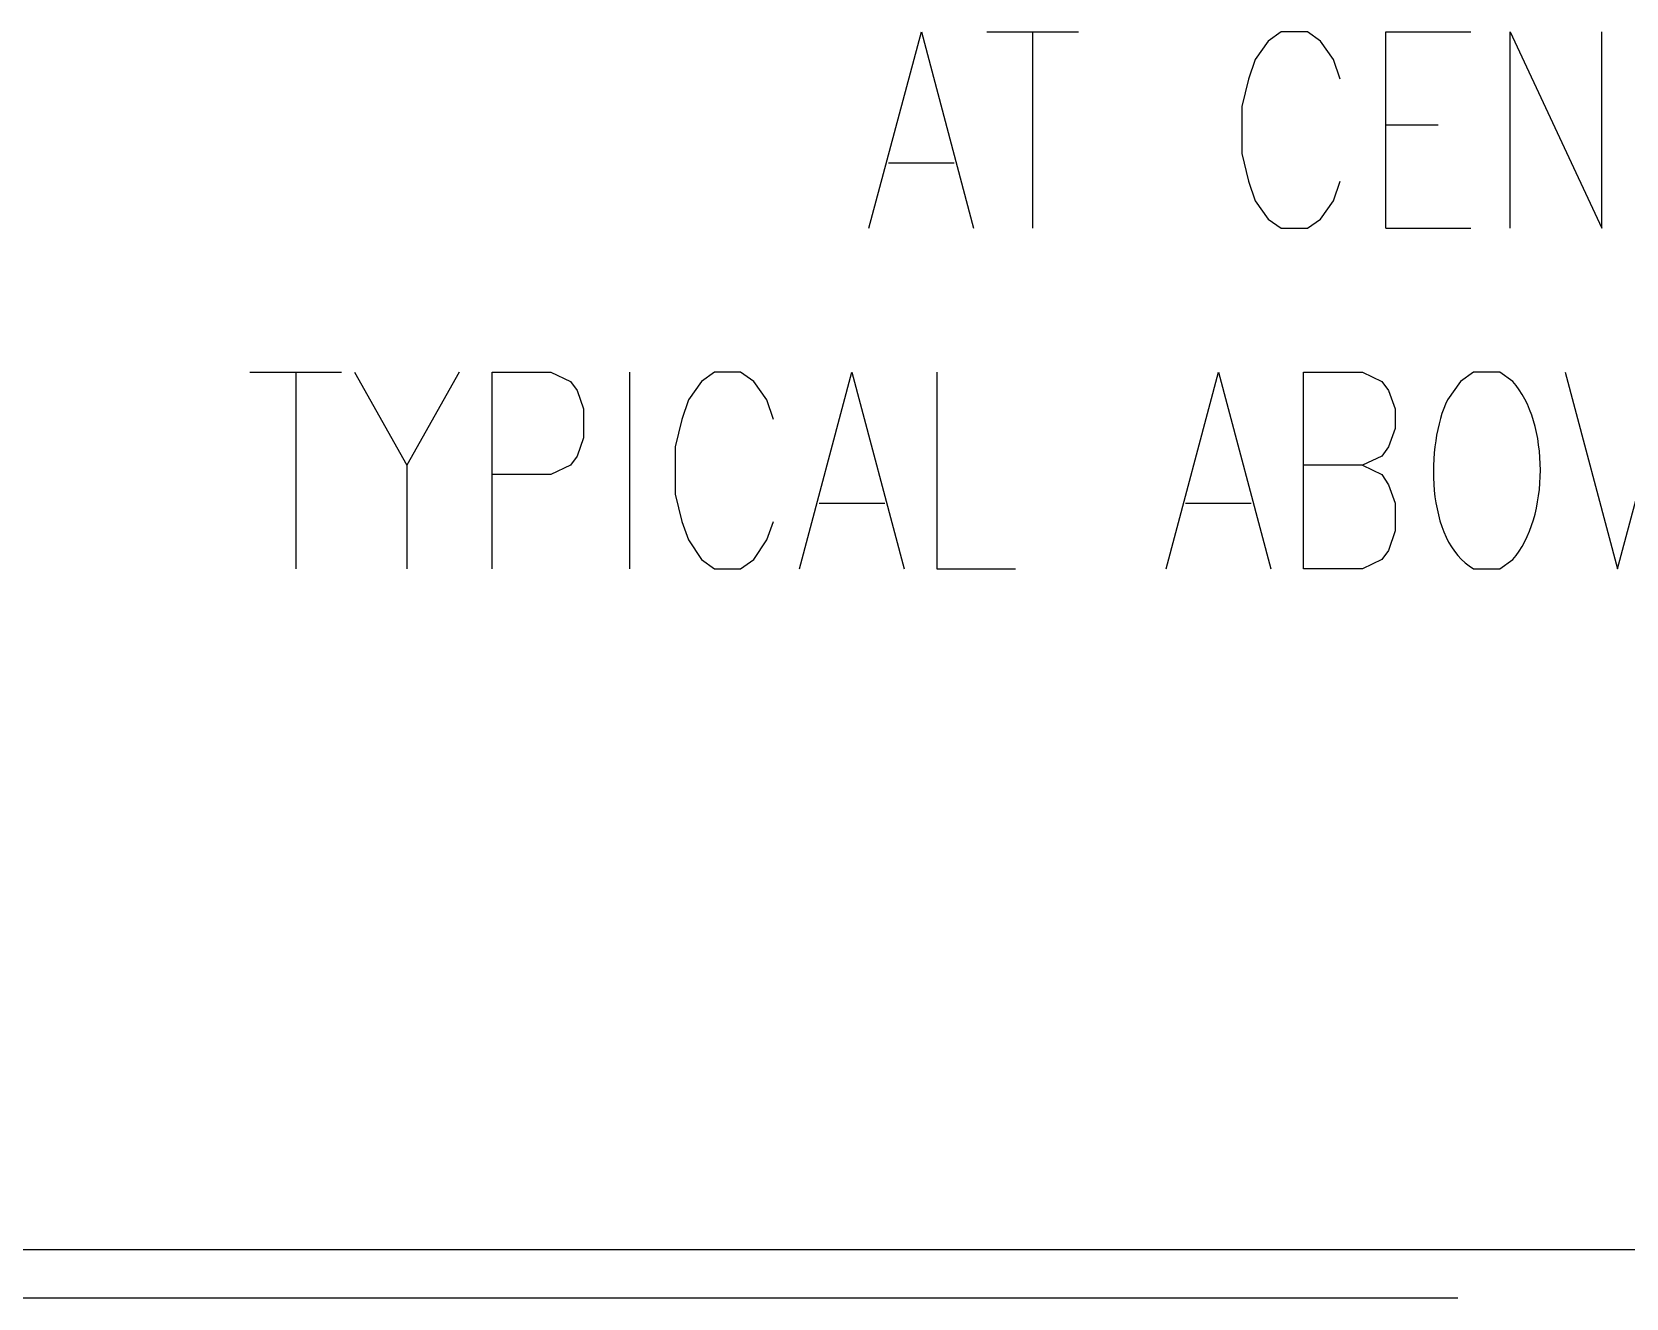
# Model space of a CAD drawing. Header units: millimetres. Extents: x 14 to 201, y 16 to 268.
# Drawn here: x 126.59 to 152.37, y 51.46 to 71.92 of the extents above; entities that cross this region are included whole.
import ezdxf

# ---------------------------------------------------------------- set-up
doc = ezdxf.new("R2010")
doc.units = ezdxf.units.MM
doc.layers.get('0').update_dxf_attribs({"linetype": 'CONTINUOUS'})

msp = doc.modelspace()

# ---------------------------------------------------------------- linework, layer by layer
at = {"color": 0}
for p, q in [((140.123, 68.749), (140.971, 71.924)), ((140.971, 71.924), (141.817, 68.749)), ((142.029, 71.924), (143.51, 71.924)), ((142.769, 71.924), (142.769, 68.749)), ((146.579, 71.7765), (146.367, 71.4802)), ((146.792, 71.924), (146.579, 71.7765)), ((147.215, 71.924), (146.792, 71.924)), ((147.425, 71.7765), (147.215, 71.924)), ((147.638, 71.4802), (147.425, 71.7765)), ((148.483, 68.749), (148.483, 71.924)), ((148.483, 71.924), (149.86, 71.924)), ((150.496, 68.749), (150.496, 71.924)), ((150.496, 71.924), (151.977, 68.749)), ((151.977, 68.749), (151.977, 71.924)), ((146.367, 71.4802), (146.262, 71.162)), ((147.744, 71.162), (147.638, 71.4802)), ((146.262, 71.162), (146.156, 70.7182)), ((146.156, 70.7182), (146.156, 69.9562)), ((148.483, 70.4219), (149.331, 70.4219)), ((146.156, 69.9562), (146.262, 69.511)), ((140.442, 69.8073), (141.5, 69.8073)), ((146.262, 69.511), (146.367, 69.1942)), ((147.638, 69.1942), (147.744, 69.511)), ((146.367, 69.1942), (146.579, 68.8979)), ((147.425, 68.8979), (147.638, 69.1942)), ((146.579, 68.8979), (146.792, 68.749)), ((147.215, 68.749), (147.425, 68.8979)), ((146.792, 68.749), (147.215, 68.749)), ((148.483, 68.749), (149.86, 68.749)), ((130.112, 66.4214), (131.593, 66.4214)), ((130.853, 66.4214), (130.853, 63.2464)), ((131.805, 66.4214), (132.651, 64.9182)), ((133.499, 66.4214), (132.651, 64.9182)), ((134.028, 63.2464), (134.028, 66.4214)), ((134.028, 66.4214), (134.98, 66.4214)), ((134.98, 66.4214), (135.297, 66.2725)), ((135.297, 66.2725), (135.403, 66.125)), ((136.249, 66.4214), (136.249, 63.2464)), ((137.414, 66.2725), (137.203, 65.9765)), ((137.626, 66.4214), (137.414, 66.2725)), ((138.049, 66.4214), (137.626, 66.4214)), ((138.261, 66.2725), (138.049, 66.4214)), ((138.472, 65.9765), (138.261, 66.2725)), ((139.001, 63.2464), (139.849, 66.4214)), ((139.849, 66.4214), (140.695, 63.2464)), ((141.224, 66.4214), (141.224, 63.2464)), ((144.928, 63.2464), (145.774, 66.4214)), ((145.774, 66.4214), (146.622, 63.2464)), ((147.151, 63.2464), (147.151, 66.4214)), ((147.151, 66.4214), (148.103, 66.4214)), ((148.103, 66.4214), (148.42, 66.2725)), ((148.42, 66.2725), (148.526, 66.125)), ((149.691, 66.2725), (149.479, 65.9765)), ((149.903, 66.4214), (149.691, 66.2725)), ((150.326, 66.4214), (149.903, 66.4214)), ((150.537, 66.2725), (150.326, 66.4214)), ((151.384, 66.4214), (152.231, 63.2464)), ((152.231, 63.2464), (153.078, 66.4214)), ((135.403, 66.125), (135.509, 65.829)), ((148.526, 66.125), (148.632, 65.829)), ((135.509, 65.829), (135.509, 65.363)), ((137.203, 65.9765), (137.097, 65.6594)), ((138.578, 65.6594), (138.472, 65.9765)), ((148.632, 65.829), (148.632, 65.5105)), ((137.097, 65.6594), (136.991, 65.2141)), ((148.632, 65.5105), (148.526, 65.2141)), ((135.509, 65.363), (135.403, 65.0667)), ((135.403, 65.0667), (135.297, 64.9182)), ((136.991, 65.2141), (136.991, 64.4521)), ((148.42, 65.0667), (148.103, 64.9182)), ((148.526, 65.2141), (148.42, 65.0667)), ((132.651, 64.9182), (132.651, 63.2464)), ((134.98, 64.7707), (134.028, 64.7707)), ((135.297, 64.9182), (134.98, 64.7707)), ((148.103, 64.9182), (147.151, 64.9182)), ((148.103, 64.9182), (148.42, 64.7707)), ((148.42, 64.7707), (148.526, 64.601)), ((148.526, 64.601), (148.632, 64.3047)), ((136.991, 64.4521), (137.097, 64.0084)), ((139.32, 64.3047), (140.378, 64.3047)), ((145.245, 64.3047), (146.304, 64.3047)), ((148.632, 64.3047), (148.632, 63.8598)), ((137.097, 64.0084), (137.203, 63.7124)), ((138.472, 63.7124), (138.578, 64.0084)), ((137.203, 63.7124), (137.414, 63.3938)), ((138.261, 63.3938), (138.472, 63.7124)), ((148.632, 63.8598), (148.526, 63.5427)), ((148.526, 63.5427), (148.42, 63.3938)), ((137.414, 63.3938), (137.626, 63.2464)), ((137.626, 63.2464), (138.049, 63.2464)), ((138.049, 63.2464), (138.261, 63.3938)), ((141.224, 63.2464), (142.495, 63.2464)), ((148.103, 63.2464), (147.151, 63.2464)), ((148.42, 63.3938), (148.103, 63.2464)), ((149.903, 63.2464), (150.326, 63.2464)), ((150.326, 63.2464), (150.537, 63.3938)), ((198.121, 52.2386), (17.0174, 52.2386)), ((149.648, 51.4558), (16.214, 51.4558))]:
    msp.add_line(p, q, dxfattribs=at)
for points in [[(150.537, 63.3938), (151.127, 64.0676), (151.132, 65.6124), (150.537, 66.2725)], [(149.479, 65.9765), (149.133, 65.2681), (149.117, 63.6845), (149.903, 63.2464)]]:
    msp.add_open_spline(points, degree=3, dxfattribs=at)

doc.saveas('drawing.dxf')
